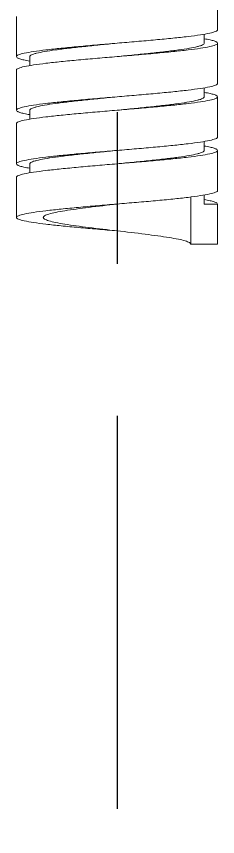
# Model space of a CAD drawing. Extents: x 8886 to 9306, y -19565 to -18971.
# Drawn here: x 9029.4 to 9040.65, y -19294.24 to -19248.34 of the extents above; entities that cross this region are included whole.
import ezdxf

# ---------------------------------------------------------------- set-up
doc = ezdxf.new("R2010")
doc.units = 0
doc.header["$MEASUREMENT"] = 0
doc.linetypes.add('CENTER', pattern=[47.5, 22, -8.5, 8.5, -8.5])
doc.linetypes.add('HIDDEN2', pattern=[4.7625, 3.175, -1.5875])
doc.layers.add('02___PRT_ALL_AXES', color=7, linetype='CONTINUOUS')
doc.layers.add('1', color=4, linetype='HIDDEN2', lineweight=13)

msp = doc.modelspace()

# ---------------------------------------------------------------- linework, layer by layer
at = {"layer": '02___PRT_ALL_AXES', "color": 1, "linetype": 'CENTER'}
msp.add_line((9035.025, -19033.195), (9035.025, -19487.492), dxfattribs=at)
at = {"layer": '1', "color": 7, "linetype": 'Continuous'}
for p, q in [((9040.65, -19249.093), (9040.65, -19246.843)), ((9029.4, -19248.343), (9029.4, -19250.593)), ((9039.9, -19249.843), (9039.9, -19249.34)), ((9040.65, -19252.093), (9040.65, -19249.843)), ((9030.15, -19250.593), (9030.15, -19251.096)), ((9029.4, -19251.343), (9029.4, -19253.593)), ((9039.9, -19252.843), (9039.9, -19252.34)), ((9040.65, -19255.093), (9040.65, -19252.843)), ((9030.15, -19253.593), (9030.15, -19254.097)), ((9029.4, -19254.343), (9029.4, -19256.593)), ((9039.9, -19255.843), (9039.9, -19255.342)), ((9040.65, -19258.093), (9040.65, -19255.843)), ((9030.15, -19256.593), (9030.15, -19257.095)), ((9029.4, -19257.343), (9029.4, -19259.593)), ((9039.15, -19258.448), (9039.15, -19261.093)), ((9039.9, -19258.843), (9039.9, -19258.339)), ((9040.65, -19258.843), (9039.9, -19258.843)), ((9040.65, -19261.093), (9040.65, -19258.843)), ((9039.15, -19261.093), (9040.65, -19261.093))]:
    msp.add_line(p, q, dxfattribs=at)
for points, knots in [([(9040.65, -19249.093), (9040.65, -19249.111), (9040.614, -19249.155), (9040.47, -19249.221), (9040.158, -19249.301), (9039.644, -19249.387), (9038.952, -19249.477), (9038.11, -19249.568), (9037.15, -19249.66), (9036.108, -19249.751), (9035.39, -19249.812), (9035.025, -19249.843)], [0, 0, 0, 0, 0.009479, 0.025869, 0.084277, 0.176772, 0.300367, 0.450533, 0.621622, 0.807127, 1, 1, 1, 1]), ([(9039.904, -19249.595), (9040.011, -19249.613), (9040.199, -19249.648), (9040.411, -19249.7), (9040.537, -19249.747), (9040.605, -19249.779), (9040.65, -19249.817), (9040.65, -19249.843)], [0, 0, 0, 0, 0.408087, 0.709346, 0.819266, 0.902595, 1, 1, 1, 1]), ([(9035.025, -19249.843), (9034.659, -19249.874), (9033.941, -19249.935), (9032.899, -19250.027), (9031.939, -19250.119), (9031.097, -19250.21), (9030.405, -19250.3), (9029.891, -19250.386), (9029.579, -19250.466), (9029.435, -19250.532), (9029.4, -19250.575), (9029.4, -19250.593)], [0, 0, 0, 0, 0.192873, 0.378378, 0.549467, 0.699633, 0.823229, 0.915723, 0.974131, 0.990521, 1, 1, 1, 1]), ([(9035.025, -19249.843), (9034.708, -19249.874), (9034.086, -19249.935), (9033.183, -19250.027), (9032.35, -19250.119), (9031.62, -19250.21), (9031.021, -19250.3), (9030.614, -19250.379), (9030.372, -19250.446), (9030.255, -19250.492), (9030.178, -19250.534), (9030.15, -19250.576), (9030.15, -19250.593)], [0, 0, 0, 0, 0.192238, 0.377161, 0.547744, 0.697536, 0.820938, 0.913499, 0.947263, 0.972475, 0.989455, 1, 1, 1, 1]), ([(9040.65, -19249.843), (9040.65, -19249.861), (9040.614, -19249.905), (9040.47, -19249.971), (9040.158, -19250.051), (9039.644, -19250.137), (9038.952, -19250.227), (9038.11, -19250.318), (9037.15, -19250.41), (9036.108, -19250.501), (9035.39, -19250.562), (9035.025, -19250.593)], [0, 0, 0, 0, 0.009481, 0.025867, 0.084275, 0.17677, 0.300365, 0.450533, 0.62162, 0.807132, 1, 1, 1, 1]), ([(9039.9, -19249.843), (9039.9, -19249.861), (9039.871, -19249.903), (9039.795, -19249.945), (9039.677, -19249.991), (9039.435, -19250.058), (9039.028, -19250.137), (9038.429, -19250.227), (9037.699, -19250.318), (9036.867, -19250.41), (9035.964, -19250.501), (9035.342, -19250.562), (9035.025, -19250.593)], [0, 0, 0, 0, 0.010546, 0.027524, 0.052738, 0.0865, 0.179061, 0.302463, 0.452256, 0.622839, 0.807762, 1, 1, 1, 1]), ([(9035.025, -19250.593), (9034.659, -19250.624), (9033.941, -19250.685), (9032.899, -19250.777), (9031.939, -19250.869), (9031.097, -19250.96), (9030.405, -19251.05), (9029.891, -19251.136), (9029.579, -19251.215), (9029.435, -19251.282), (9029.4, -19251.325), (9029.4, -19251.343)], [0, 0, 0, 0, 0.192868, 0.378379, 0.549466, 0.699633, 0.823229, 0.915724, 0.974133, 0.990518, 1, 1, 1, 1]), ([(9029.4, -19250.593), (9029.4, -19250.619), (9029.444, -19250.657), (9029.509, -19250.689), (9029.633, -19250.735), (9029.841, -19250.786), (9030.024, -19250.821), (9030.13, -19250.839)], [0, 0, 0, 0, 0.097905, 0.181277, 0.291141, 0.592187, 1, 1, 1, 1]), ([(9040.65, -19252.093), (9040.65, -19252.111), (9040.614, -19252.155), (9040.47, -19252.221), (9040.158, -19252.301), (9039.644, -19252.387), (9038.952, -19252.477), (9038.11, -19252.568), (9037.15, -19252.66), (9036.108, -19252.751), (9035.39, -19252.812), (9035.025, -19252.843)], [0, 0, 0, 0, 0.009481, 0.025867, 0.084275, 0.17677, 0.300365, 0.450533, 0.62162, 0.807132, 1, 1, 1, 1]), ([(9035.025, -19252.843), (9034.659, -19252.874), (9033.941, -19252.935), (9032.899, -19253.027), (9031.939, -19253.119), (9031.097, -19253.21), (9030.405, -19253.3), (9029.891, -19253.386), (9029.579, -19253.465), (9029.435, -19253.532), (9029.4, -19253.575), (9029.4, -19253.593)], [0, 0, 0, 0, 0.192868, 0.378379, 0.549466, 0.699633, 0.823229, 0.915724, 0.974133, 0.990518, 1, 1, 1, 1]), ([(9035.025, -19252.843), (9034.708, -19252.874), (9034.086, -19252.935), (9033.183, -19253.027), (9032.35, -19253.119), (9031.62, -19253.21), (9031.021, -19253.3), (9030.614, -19253.379), (9030.372, -19253.446), (9030.255, -19253.492), (9030.178, -19253.534), (9030.15, -19253.576), (9030.15, -19253.593)], [0, 0, 0, 0, 0.192238, 0.377161, 0.547743, 0.697535, 0.820938, 0.913499, 0.947264, 0.972475, 0.989456, 1, 1, 1, 1]), ([(9040.65, -19252.843), (9040.65, -19252.861), (9040.614, -19252.905), (9040.47, -19252.971), (9040.158, -19253.051), (9039.644, -19253.137), (9038.952, -19253.227), (9038.11, -19253.318), (9037.15, -19253.41), (9036.108, -19253.501), (9035.39, -19253.562), (9035.025, -19253.593)], [0, 0, 0, 0, 0.009481, 0.025869, 0.084277, 0.176772, 0.300367, 0.450534, 0.621621, 0.807132, 1, 1, 1, 1]), ([(9039.9, -19252.843), (9039.9, -19252.861), (9039.871, -19252.903), (9039.795, -19252.945), (9039.677, -19252.991), (9039.435, -19253.058), (9039.028, -19253.137), (9038.429, -19253.227), (9037.699, -19253.318), (9036.867, -19253.41), (9035.964, -19253.501), (9035.342, -19253.562), (9035.025, -19253.593)], [0, 0, 0, 0, 0.010546, 0.027524, 0.052738, 0.086499, 0.17906, 0.302463, 0.452256, 0.622839, 0.807762, 1, 1, 1, 1]), ([(9039.919, -19252.597), (9040.025, -19252.616), (9040.208, -19252.65), (9040.416, -19252.702), (9040.54, -19252.748), (9040.606, -19252.78), (9040.65, -19252.818), (9040.65, -19252.843)], [0, 0, 0, 0, 0.407835, 0.70887, 0.818754, 0.902108, 1, 1, 1, 1]), ([(9035.025, -19253.593), (9034.659, -19253.624), (9033.941, -19253.685), (9032.899, -19253.777), (9031.939, -19253.869), (9031.097, -19253.96), (9030.405, -19254.05), (9029.891, -19254.136), (9029.579, -19254.216), (9029.435, -19254.282), (9029.4, -19254.325), (9029.4, -19254.343)], [0, 0, 0, 0, 0.192869, 0.37838, 0.549468, 0.699635, 0.82323, 0.915724, 0.974131, 0.990521, 1, 1, 1, 1]), ([(9029.4, -19253.593), (9029.4, -19253.619), (9029.444, -19253.658), (9029.511, -19253.69), (9029.636, -19253.736), (9029.846, -19253.788), (9030.032, -19253.823), (9030.139, -19253.841)], [0, 0, 0, 0, 0.097637, 0.180967, 0.290883, 0.592027, 1, 1, 1, 1]), ([(9040.65, -19255.093), (9040.65, -19255.111), (9040.614, -19255.155), (9040.47, -19255.221), (9040.158, -19255.301), (9039.644, -19255.387), (9038.952, -19255.477), (9038.11, -19255.568), (9037.15, -19255.66), (9036.108, -19255.751), (9035.39, -19255.812), (9035.025, -19255.843)], [0, 0, 0, 0, 0.009481, 0.025869, 0.084277, 0.176772, 0.300367, 0.450534, 0.621621, 0.807132, 1, 1, 1, 1]), ([(9039.914, -19255.597), (9040.02, -19255.615), (9040.205, -19255.65), (9040.415, -19255.701), (9040.539, -19255.747), (9040.605, -19255.779), (9040.65, -19255.818), (9040.65, -19255.843)], [0, 0, 0, 0, 0.407901, 0.709024, 0.818905, 0.902273, 1, 1, 1, 1]), ([(9035.025, -19255.843), (9034.659, -19255.874), (9033.941, -19255.935), (9032.899, -19256.027), (9031.939, -19256.119), (9031.097, -19256.21), (9030.405, -19256.3), (9029.891, -19256.386), (9029.579, -19256.466), (9029.435, -19256.532), (9029.4, -19256.575), (9029.4, -19256.593)], [0, 0, 0, 0, 0.192869, 0.37838, 0.549468, 0.699635, 0.82323, 0.915724, 0.974131, 0.990521, 1, 1, 1, 1]), ([(9035.025, -19255.843), (9034.708, -19255.874), (9034.086, -19255.935), (9033.183, -19256.027), (9032.35, -19256.119), (9031.62, -19256.21), (9031.021, -19256.3), (9030.614, -19256.379), (9030.372, -19256.446), (9030.255, -19256.492), (9030.178, -19256.534), (9030.15, -19256.576), (9030.15, -19256.593)], [0, 0, 0, 0, 0.192238, 0.37716, 0.547743, 0.697535, 0.820938, 0.913498, 0.947264, 0.972474, 0.989456, 1, 1, 1, 1]), ([(9039.9, -19255.843), (9039.9, -19255.861), (9039.871, -19255.903), (9039.795, -19255.945), (9039.677, -19255.991), (9039.435, -19256.058), (9039.028, -19256.137), (9038.429, -19256.227), (9037.699, -19256.318), (9036.867, -19256.41), (9035.964, -19256.501), (9035.342, -19256.562), (9035.025, -19256.593)], [0, 0, 0, 0, 0.010547, 0.027523, 0.052739, 0.086499, 0.179061, 0.302464, 0.452256, 0.622839, 0.807762, 1, 1, 1, 1]), ([(9040.65, -19255.843), (9040.65, -19255.861), (9040.614, -19255.905), (9040.47, -19255.971), (9040.158, -19256.051), (9039.644, -19256.137), (9038.952, -19256.227), (9038.11, -19256.318), (9037.15, -19256.41), (9036.108, -19256.501), (9035.39, -19256.562), (9035.025, -19256.593)], [0, 0, 0, 0, 0.009479, 0.025869, 0.084276, 0.17677, 0.300365, 0.450532, 0.62162, 0.807131, 1, 1, 1, 1]), ([(9035.025, -19256.593), (9034.659, -19256.624), (9033.941, -19256.685), (9032.899, -19256.777), (9031.939, -19256.869), (9031.097, -19256.96), (9030.405, -19257.05), (9029.891, -19257.136), (9029.579, -19257.216), (9029.435, -19257.282), (9029.4, -19257.325), (9029.4, -19257.343)], [0, 0, 0, 0, 0.192868, 0.378379, 0.549466, 0.699633, 0.823228, 0.915723, 0.974131, 0.990519, 1, 1, 1, 1]), ([(9029.4, -19256.593), (9029.4, -19256.619), (9029.444, -19256.657), (9029.51, -19256.69), (9029.635, -19256.736), (9029.844, -19256.787), (9030.029, -19256.822), (9030.135, -19256.84)], [0, 0, 0, 0, 0.097727, 0.181095, 0.290976, 0.592099, 1, 1, 1, 1]), ([(9040.65, -19258.093), (9040.65, -19258.111), (9040.614, -19258.155), (9040.47, -19258.221), (9040.158, -19258.301), (9039.644, -19258.387), (9038.952, -19258.477), (9038.11, -19258.568), (9037.15, -19258.66), (9036.108, -19258.751), (9035.39, -19258.812), (9035.025, -19258.843)], [0, 0, 0, 0, 0.009479, 0.025869, 0.084276, 0.17677, 0.300365, 0.450532, 0.62162, 0.807131, 1, 1, 1, 1]), ([(9035.025, -19258.843), (9034.659, -19258.874), (9033.941, -19258.935), (9032.899, -19259.027), (9031.939, -19259.119), (9031.097, -19259.21), (9030.405, -19259.3), (9029.891, -19259.386), (9029.579, -19259.466), (9029.435, -19259.532), (9029.4, -19259.575), (9029.4, -19259.593)], [0, 0, 0, 0, 0.192868, 0.378379, 0.549466, 0.699633, 0.823228, 0.915723, 0.974131, 0.990519, 1, 1, 1, 1]), ([(9035.025, -19258.843), (9034.498, -19258.904), (9033.734, -19258.992), (9032.761, -19259.119), (9032.144, -19259.21), (9031.636, -19259.3), (9031.293, -19259.378), (9031.086, -19259.447), (9030.977, -19259.495), (9030.9, -19259.553), (9030.9, -19259.593)], [0, 0, 0, 0, 0.375717, 0.545722, 0.695114, 0.818369, 0.911149, 0.94523, 0.970984, 1, 1, 1, 1]), ([(9039.911, -19258.596), (9040.018, -19258.614), (9040.203, -19258.649), (9040.414, -19258.701), (9040.538, -19258.747), (9040.605, -19258.779), (9040.65, -19258.818), (9040.65, -19258.843)], [0, 0, 0, 0, 0.407976, 0.709119, 0.819036, 0.902375, 1, 1, 1, 1]), ([(9029.4, -19259.593), (9029.4, -19259.611), (9029.435, -19259.655), (9029.579, -19259.721), (9029.891, -19259.801), (9030.405, -19259.887), (9031.097, -19259.977), (9031.939, -19260.068), (9032.899, -19260.16), (9033.941, -19260.251), (9034.659, -19260.312), (9035.025, -19260.343)], [0, 0, 0, 0, 0.009481, 0.025867, 0.084275, 0.17677, 0.300365, 0.450533, 0.62162, 0.807132, 1, 1, 1, 1]), ([(9030.9, -19259.593), (9030.9, -19259.634), (9030.977, -19259.692), (9031.086, -19259.739), (9031.293, -19259.809), (9031.636, -19259.887), (9032.144, -19259.977), (9032.761, -19260.068), (9033.734, -19260.194), (9034.498, -19260.283), (9035.025, -19260.343)], [0, 0, 0, 0, 0.029016, 0.05477, 0.088851, 0.18163, 0.304885, 0.454277, 0.624282, 1, 1, 1, 1]), ([(9035.025, -19260.343), (9035.551, -19260.404), (9036.316, -19260.492), (9037.288, -19260.619), (9037.905, -19260.71), (9038.414, -19260.8), (9038.756, -19260.878), (9038.963, -19260.947), (9039.072, -19260.995), (9039.15, -19261.053), (9039.15, -19261.093)], [0, 0, 0, 0, 0.375718, 0.545723, 0.695115, 0.81837, 0.911149, 0.945228, 0.970985, 1, 1, 1, 1])]:
    msp.add_open_spline(points, degree=3, knots=knots, dxfattribs=at)

doc.saveas('drawing.dxf')
